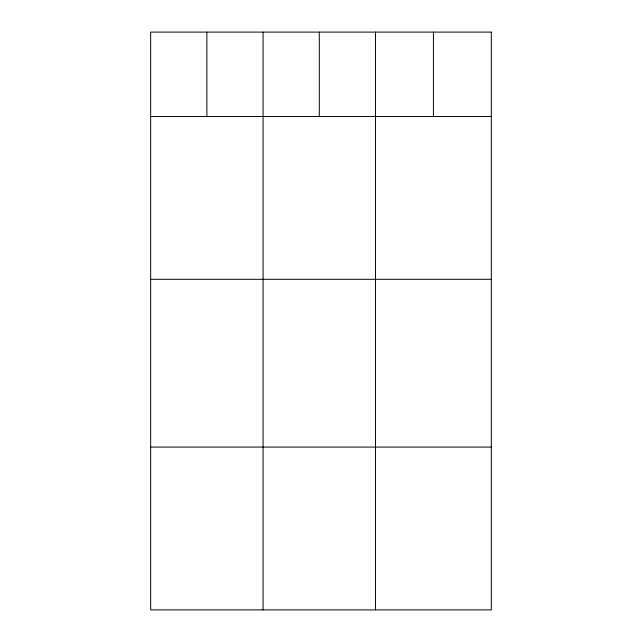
<?xml version="1.0" encoding="UTF-8"?>
<svg xmlns="http://www.w3.org/2000/svg" width="642" height="642" viewBox="0 0 642 642"><rect width="100%" height="100%" fill="white"/><g stroke="black" fill="none" stroke-linecap="round" stroke-linejoin="round"><path stroke-width="0.96" d="M150.661 116.483L491.339 116.483M150.661 279.31L491.339 279.31M150.661 447.073L491.339 447.073M433.422 32.1L433.422 116.483M375.506 32.1L375.506 609.9M319.299 32.1L319.299 116.483M263.084 32.1L263.084 609.9M206.876 32.1L206.876 116.483M491.339 32.1L150.661 32.1L150.661 609.9L491.339 609.9L491.339 32.1"/></g></svg>
